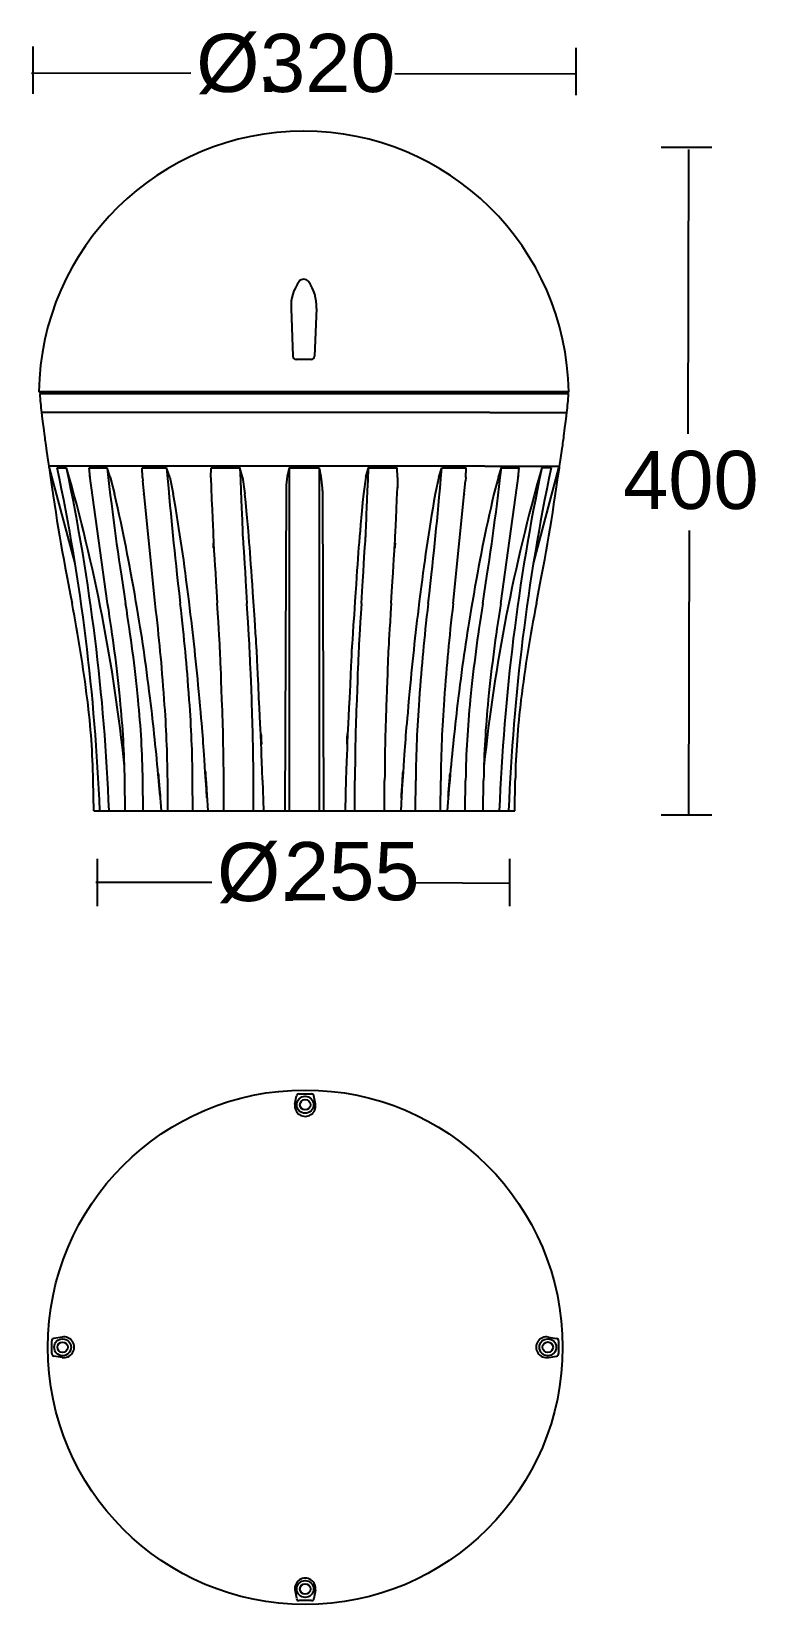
# Model space of a CAD drawing. Extents: x 0 to 128, y 1 to 278.
import ezdxf

# ---------------------------------------------------------------- set-up
doc = ezdxf.new("R2010")
doc.units = 0
doc.layers.add('LIVELLO_1', color=160, linetype='Continuous')
doc.styles.add('STD', font='txt')

# ---------------------------------------------------------------- blocks, each defined once
blk = doc.blocks.new('AI9-BLK1')
at = {"layer": 'LIVELLO_1', "color": 7}
for p, q in [((-63.27, 135.7), (-63.27, 127.34)), ((32.4, 135.47), (32.4, 127.11)), ((-63.49, 130.99), (-35.4, 131.03)), ((0.54, 130.93), (32.31, 130.85)), ((-15.5, 120.77), (-15.54, 120.77)), ((47.48, 117.97), (56.38, 117.97)), ((52.27, 117.54), (52.15, 67.39)), ((-13.27, 89.53), (-13.61, 81.1)), ((-14.19, 80.54), (-16.85, 80.54)), ((-62.03, 74.51), (31.16, 74.51)), ((-62.03, 74.51), (31.16, 74.51)), ((-61.14, 71.15), (-61.71, 71.15)), ((-56.67, 71.15), (-61.14, 71.15)), ((-48.16, 71.15), (-56.67, 71.15)), ((-36.44, 71.15), (-48.16, 71.15)), ((-22.67, 71.15), (-36.44, 71.15)), ((-8.2, 71.15), (-22.67, 71.15)), ((5.57, 71.15), (-8.2, 71.15)), ((17.29, 71.15), (5.57, 71.15)), ((17.29, 71.15), (25.79, 71.15)), ((25.79, 71.15), (30.27, 71.15)), ((30.27, 71.15), (30.84, 71.15)), ((-59.89, 61.69), (-60.44, 61.69)), ((-55.82, 44.55), (-60.32, 61.4)), ((-55.54, 61.69), (-59.89, 61.69)), ((-58.94, 61.41), (-57.3, 61.41)), ((-58.93, 61.4), (-58.93, 61.41)), ((-47.26, 61.69), (-55.54, 61.69)), ((-53.31, 61.41), (-50.18, 61.41)), ((-53.15, 59.7), (-53.31, 61.4)), ((-49.65, 59.75), (-50.18, 61.41)), ((-35.87, 61.69), (-47.26, 61.69)), ((-43.97, 61.41), (-39.67, 61.41)), ((-43.92, 59.7), (-43.97, 61.4)), ((-39.14, 59.75), (-39.67, 61.41)), ((-22.48, 61.69), (-35.87, 61.69)), ((-31.9, 59.7), (-31.83, 61.4)), ((-31.83, 61.41), (-26.78, 61.41)), ((-26.32, 59.75), (-26.78, 61.41)), ((-8.39, 61.69), (-22.48, 61.69)), ((-18.09, 61.41), (-12.78, 61.41)), ((-18.09, 61.41), (-18.09, 0.98)), ((-12.78, 61.41), (-12.77, 0.98)), ((5, 61.69), (-8.39, 61.69)), ((-4.09, 61.4), (0.96, 61.4)), ((1.03, 59.7), (0.96, 61.4)), ((16.39, 61.69), (5, 61.69)), ((8.27, 59.75), (8.8, 61.41)), ((8.8, 61.41), (13.1, 61.41)), ((8.8, 61.4), (13.09, 61.4)), ((13.05, 59.7), (13.09, 61.4)), ((16.39, 61.69), (24.66, 61.69)), ((19.31, 61.4), (22.44, 61.4)), ((22.28, 59.7), (22.44, 61.4)), ((24.66, 61.69), (29.02, 61.69)), ((24.95, 44.55), (29.45, 61.4)), ((26.41, 61.41), (26.41, 61.4)), ((28.07, 61.41), (26.43, 61.41)), ((28.06, 61.41), (28.06, 61.4)), ((29.02, 61.69), (29.57, 61.69)), ((29.45, 61.41), (29.45, 61.4)), ((-49.65, 59.75), (-48.87, 56.87)), ((-43.92, 59.7), (-43.88, 59.13)), ((-39.14, 59.75), (-38.51, 56.87)), ((-31.9, 59.7), (-31.85, 57.91)), ((-26.32, 59.75), (-25.89, 56.87)), ((-4.56, 59.75), (-4.99, 56.87)), ((1.03, 59.7), (0.99, 57.91)), ((8.27, 59.75), (7.64, 56.87)), ((10.81, 37.53), (13, 59.13)), ((13.05, 59.7), (13, 59.13)), ((18.78, 59.75), (18, 56.87)), ((19.19, 37.52), (22.32, 60.04)), ((-43.65, 56.66), (-43.69, 56.87)), ((-18.64, 57.4), (-18.83, 0.98)), ((-12.23, 57.4), (-12.04, 0.98)), ((12.78, 56.66), (12.81, 56.87)), ((52.39, 50.38), (52.26, 0.22)), ((-52.53, 0.98), (-52.62, 6.31)), ((-43.8, 0.98), (-43.88, 6.31)), ((-35.03, 0.98), (-35.09, 6.31)), ((-29.58, 0.98), (-29.61, 6.32)), ((-24.34, 0.98), (-24.37, 6.31)), ((-22.78, 6.39), (-22.59, 0.98)), ((-8.1, 6.55), (-8.23, 1.01)), ((-6.53, 0.98), (-6.5, 6.31)), ((-1.29, 0.98), (-1.26, 6.32)), ((4.16, 0.98), (4.22, 6.31)), ((8.57, 0.98), (8.62, 6.31)), ((12.93, 0.98), (13.01, 6.31)), ((16.1, 0.98), (16.18, 6.31)), ((21.66, 0.98), (21.75, 6.31)), ((-40.92, 4.7), (-40.62, 0.98)), ((-32.67, 4.7), (-32.44, 0.98)), ((1.79, 4.7), (1.57, 0.98)), ((10.05, 4.7), (9.75, 0.98)), ((-52.53, 0.98), (21.66, 0.98)), ((-52.53, 0.98), (21.66, 0.98)), ((56.38, 0.17), (47.48, 0.17)), ((-51.94, -7.48), (-51.94, -15.84)), ((20.75, -7.48), (20.75, -15.84)), ((-52.16, -11.63), (-31.73, -11.59)), ((4.21, -11.69), (20.67, -11.77)), ((-17.06, -50.75), (-16.8, -49.29)), ((-16.38, -48.94), (-14.13, -48.94)), ((-13.45, -50.75), (-13.71, -49.29)), ((-59.91, -94.72), (-59.91, -92.47)), ((-58.1, -91.79), (-59.56, -92.05)), ((27.59, -91.79), (29.04, -92.05)), ((29.4, -92.47), (29.4, -94.72)), ((-58.1, -95.4), (-59.56, -95.14)), ((27.59, -95.4), (29.04, -95.14)), ((-17.06, -136.31), (-16.8, -137.76)), ((-14.13, -138.25), (-16.38, -138.25)), ((-13.45, -136.44), (-13.71, -137.89))]:
    blk.add_line(p, q, dxfattribs=at)
for points in [[(-62.2, 74.81), (31.17, 74.81), (-62.2, 74.81)], [(-4.56, 59.75), (-4.09, 61.41), (0.96, 61.41)], [(18.78, 59.75), (19.31, 61.41), (22.44, 61.41)]]:
    blk.add_lwpolyline(points, dxfattribs=at)
for centre, radius in [((-15.26, -93.6), 45.35), ((-15.26, -50.85), 1.49), ((-15.26, -50.85), 0.922), ((-58, -93.6), 1.49), ((-58, -93.59), 0.92), ((27.49, -93.6), 1.49), ((27.49, -93.59), 0.922), ((-15.26, -136.21), 1.49), ((-15.26, -136.21), 0.92)]:
    blk.add_circle(centre, radius, dxfattribs=at)
for points, knots in [([(31.17, 74.81), (30.77, 100.31), (9.99, 120.77), (-15.52, 120.77), (-41.02, 120.77), (-61.8, 100.31), (-62.2, 74.81)], [0, 0, 0, 0, 1, 1, 1, 2, 2, 2, 2]), ([(-14.69, 94.25), (-14.88, 94.52), (-15.19, 94.68), (-15.52, 94.68), (-15.85, 94.68), (-16.15, 94.52), (-16.34, 94.25)], [0, 0, 0, 0, 1, 1, 1, 2, 2, 2, 2]), ([(-16.34, 94.25), (-17.33, 92.88), (-17.83, 91.22), (-17.76, 89.53), (-17.76, 89.53), (-17.43, 81.1), (-17.43, 81.1)], [0, 0, 0, 0, 1, 1, 1, 2, 2, 2, 2]), ([(-31.83, 61.4), (-31.83, 61.4), (-26.78, 61.4), (-26.78, 61.4), (-25.69, 37.21), (-26.98, 61.67), (-25.52, 37.5)], [0, 0, 0, 0, 1, 1, 1, 2, 2, 2, 2]), ([(-46.97, 0.98), (-46.97, 0.98), (-47.05, 6.31), (-47.05, 6.31), (-47.12, 11.3), (-47.37, 15.6), (-47.87, 20.56), (-48.52, 26.97), (-49.06, 31.15), (-50.07, 37.52), (-50.07, 37.52), (-53.19, 60.04), (-53.19, 60.04)], [0, 0, 0, 0, 1, 1, 1, 2, 2, 2, 3, 3, 3, 4, 4, 4, 4]), ([(-40.09, 20.56), (-40.57, 27.16), (-40.93, 30.96), (-41.69, 37.53), (-41.69, 37.53), (-43.88, 59.13), (-43.88, 59.13)], [0, 0, 0, 0, 1, 1, 1, 2, 2, 2, 2]), ([(-29.61, 6.31), (-29.64, 11.62), (-29.72, 15.27), (-29.92, 20.57), (-30.32, 30.87), (-30.14, 27.27), (-30.76, 37.55)], [0, 0, 0, 0, 1, 1, 1, 2, 2, 2, 2]), ([(-39.44, 0.98), (-39.44, 0.98), (-39.49, 6.31), (-39.49, 6.31), (-39.55, 11.46), (-39.71, 15.43), (-40.09, 20.57)], [0, 0, 0, 0, 1, 1, 1, 2, 2, 2, 2]), ([(-17.06, -50.75), (-17.18, -51.47), (-16.87, -52.2), (-16.26, -52.59), (-15.65, -53), (-14.86, -53), (-14.25, -52.59), (-13.64, -52.2), (-13.32, -51.47), (-13.45, -50.75)], [0, 0, 0, 0, 1, 1, 1, 2, 2, 2, 3, 3, 3, 3]), ([(-58.1, -95.4), (-57.38, -95.52), (-56.66, -95.21), (-56.25, -94.6), (-55.85, -93.99), (-55.85, -93.2), (-56.25, -92.59), (-56.66, -91.98), (-57.38, -91.67), (-58.1, -91.79)], [0, 0, 0, 0, 1, 1, 1, 2, 2, 2, 3, 3, 3, 3]), ([(27.59, -91.79), (26.87, -91.67), (26.14, -91.98), (25.74, -92.59), (25.34, -93.2), (25.34, -93.99), (25.74, -94.6), (26.14, -95.21), (26.87, -95.52), (27.59, -95.4)], [0, 0, 0, 0, 1, 1, 1, 2, 2, 2, 3, 3, 3, 3]), ([(-13.45, -136.44), (-13.32, -135.72), (-13.64, -134.99), (-14.25, -134.59), (-14.86, -134.19), (-15.65, -134.19), (-16.26, -134.59), (-16.87, -134.99), (-17.18, -135.72), (-17.06, -136.44)], [0, 0, 0, 0, 1, 1, 1, 2, 2, 2, 3, 3, 3, 3])]:
    blk.add_open_spline(points, degree=3, knots=knots, dxfattribs=at)
for points in [[(-13.27, 89.53), (-13.2, 91.22), (-13.7, 92.88), (-14.69, 94.25)], [(-17.43, 81.1), (-17.42, 80.79), (-17.16, 80.54), (-16.85, 80.54)], [(-14.19, 80.54), (-13.88, 80.54), (-13.62, 80.79), (-13.61, 81.1)], [(-62.03, 74.51), (-61.95, 73.29), (-61.86, 72.37), (-61.71, 71.15)], [(30.84, 71.15), (30.99, 72.37), (31.08, 73.29), (31.16, 74.51)], [(-61.71, 71.15), (-60.93, 64.93), (-61.34, 67.91), (-60.44, 61.69)], [(29.57, 61.69), (30.47, 67.91), (30.07, 64.93), (30.84, 71.15)], [(-60.44, 61.69), (-60.41, 61.49), (-60.43, 61.61), (-60.4, 61.41)], [(-60.4, 61.4), (-59.04, 52.04), (-58.15, 46.77), (-56.34, 37.49)], [(-60.32, 61.4), (-60.32, 61.41), (-60.32, 61.4), (-60.32, 61.41)], [(-51.45, 0.98), (-52.27, 21.47), (-54.73, 41.34), (-58.94, 61.41)], [(-47.11, 8.86), (-48.96, 26.66), (-52.37, 44.21), (-57.3, 61.41)], [(-49.81, 0.97), (-50.63, 21.46), (-53.09, 41.33), (-57.3, 61.4)], [(-57.28, 61.4), (-57.28, 61.41), (-57.28, 61.41), (-57.28, 61.41)], [(-50.18, 61.4), (-49.11, 52.27), (-48.33, 46.59), (-46.9, 37.51)], [(-39.67, 61.4), (-38.8, 51.21), (-38.44, 47.66), (-37.28, 37.5)], [(-31.85, 57.93), (-30.75, 34.4), (-32.18, 61.06), (-30.76, 37.54)], [(-18.09, 61.41), (-18.46, 60.08), (-18.64, 58.73), (-18.64, 57.35)], [(-12.23, 57.35), (-12.23, 58.73), (-12.41, 60.08), (-12.78, 61.41)], [(-5.35, 37.5), (-3.89, 61.67), (-5.18, 37.21), (-4.09, 61.4)], [(-0.11, 37.54), (1.31, 61.06), (-0.12, 34.4), (0.99, 57.93)], [(6.41, 37.5), (7.57, 47.66), (7.93, 51.21), (8.8, 61.4)], [(16.03, 37.51), (17.46, 46.59), (18.24, 52.27), (19.31, 61.4)], [(26.43, 61.41), (21.5, 44.21), (18.09, 26.66), (16.24, 8.86)], [(26.43, 61.4), (22.22, 41.33), (19.76, 21.46), (18.94, 0.97)], [(28.07, 61.41), (23.87, 41.34), (21.4, 21.47), (20.58, 0.98)], [(25.47, 37.49), (27.28, 46.77), (28.17, 52.04), (29.53, 61.4)], [(29.53, 61.41), (29.56, 61.61), (29.54, 61.49), (29.57, 61.69)], [(-45.08, 37.86), (-46.29, 44.95), (-47.26, 49.85), (-48.87, 56.87)], [(-35.72, 37.86), (-36.61, 45.07), (-37.29, 49.7), (-38.51, 56.86)], [(-24.37, 37.86), (-24.95, 46.72), (-25.05, 48.02), (-25.88, 56.86)], [(-4.99, 56.86), (-5.82, 48.02), (-5.92, 46.72), (-6.5, 37.86)], [(7.64, 56.87), (6.42, 49.7), (5.74, 45.07), (4.84, 37.86)], [(18, 56.87), (16.39, 49.85), (15.41, 44.95), (14.21, 37.86)], [(-53.63, 20.53), (-54.35, 26.29), (-55.23, 31.8), (-56.34, 37.49)], [(-44.7, 20.55), (-45.35, 26.96), (-45.89, 31.14), (-46.9, 37.5)], [(-42.58, 20.83), (-43.4, 27.45), (-43.96, 31.28), (-45.08, 37.86)], [(-35.68, 20.54), (-36.16, 27.13), (-36.52, 30.94), (-37.28, 37.51)], [(-33.89, 20.83), (-34.46, 27.09), (-34.94, 31.61), (-35.72, 37.86)], [(-24.68, 20.56), (-25.08, 30.84), (-24.9, 27.23), (-25.52, 37.5)], [(-23.4, 20.82), (-24.08, 34.89), (-23.45, 23.81), (-24.37, 37.86)], [(-6.5, 37.86), (-7.42, 23.81), (-6.79, 34.89), (-7.47, 20.82)], [(-5.35, 37.5), (-5.97, 27.23), (-5.79, 30.84), (-6.19, 20.56)], [(-0.11, 37.55), (-0.73, 27.27), (-0.55, 30.87), (-0.95, 20.57)], [(4.84, 37.86), (4.07, 31.61), (3.59, 27.09), (3.03, 20.83)], [(6.41, 37.51), (5.65, 30.94), (5.29, 27.13), (4.81, 20.54)], [(10.81, 37.53), (10.06, 30.96), (9.7, 27.16), (9.22, 20.56)], [(14.21, 37.86), (13.09, 31.28), (12.53, 27.45), (11.71, 20.83)], [(16.03, 37.5), (15.02, 31.14), (14.48, 26.96), (13.83, 20.55)], [(19.19, 37.52), (18.19, 31.15), (17.65, 26.97), (17, 20.56)], [(25.47, 37.49), (24.36, 31.8), (23.48, 26.29), (22.76, 20.54)], [(-22.78, 6.39), (-23.52, 26.17), (-22.45, 1.05), (-23.4, 20.83)], [(-7.47, 20.83), (-8.43, 1.05), (-7.35, 26.17), (-8.09, 6.39)], [(-52.62, 6.31), (-52.71, 11.12), (-53.03, 15.76), (-53.63, 20.53)], [(-43.88, 6.31), (-43.95, 11.3), (-44.2, 15.59), (-44.7, 20.55)], [(-41.07, 6.39), (-41.5, 11.37), (-41.97, 15.87), (-42.58, 20.83)], [(-35.09, 6.31), (-35.14, 11.45), (-35.31, 15.42), (-35.68, 20.55)], [(-32.77, 6.39), (-33.27, 14.07), (-33.2, 13.16), (-33.89, 20.82)], [(-24.37, 6.31), (-24.4, 11.61), (-24.48, 15.25), (-24.68, 20.54)], [(-6.19, 20.54), (-6.39, 15.25), (-6.47, 11.61), (-6.5, 6.31)], [(-0.95, 20.57), (-1.15, 15.27), (-1.23, 11.62), (-1.26, 6.31)], [(3.03, 20.82), (2.33, 13.16), (2.4, 14.07), (1.9, 6.39)], [(4.81, 20.55), (4.43, 15.42), (4.27, 11.45), (4.22, 6.31)], [(9.22, 20.57), (8.84, 15.43), (8.68, 11.46), (8.62, 6.31)], [(11.71, 20.83), (11.1, 15.87), (10.63, 11.37), (10.2, 6.39)], [(13.83, 20.55), (13.33, 15.59), (13.08, 11.3), (13.01, 6.31)], [(17, 20.56), (16.5, 15.6), (16.25, 11.3), (16.18, 6.31)], [(22.76, 20.53), (22.16, 15.76), (21.84, 11.12), (21.75, 6.31)], [(-32.67, 4.69), (-33.31, 15.13), (-32.09, -4.04), (-32.77, 6.39)], [(1.9, 6.39), (1.22, -4.04), (2.44, 15.13), (1.79, 4.69)], [(-40.92, 4.7), (-41.67, 13.77), (-40.28, -2.68), (-41.07, 6.39)], [(10.2, 6.39), (9.41, -2.68), (10.79, 13.77), (10.05, 4.7)], [(-16.38, -48.94), (-16.59, -48.94), (-16.77, -49.09), (-16.8, -49.29)], [(-13.71, -49.29), (-13.74, -49.09), (-13.92, -48.94), (-14.13, -48.94)], [(-59.56, -92.05), (-59.76, -92.08), (-59.91, -92.26), (-59.91, -92.47)], [(29.4, -92.47), (29.4, -92.26), (29.25, -92.08), (29.04, -92.05)], [(-59.91, -94.72), (-59.91, -94.93), (-59.76, -95.11), (-59.56, -95.14)], [(29.04, -95.14), (29.25, -95.11), (29.4, -94.93), (29.4, -94.72)], [(-16.8, -137.89), (-16.77, -138.1), (-16.59, -138.25), (-16.38, -138.25)], [(-14.13, -138.25), (-13.92, -138.25), (-13.74, -138.1), (-13.71, -137.89)]]:
    blk.add_open_spline(points, degree=3, dxfattribs=at)
at = {"layer": 'LIVELLO_1', "color": 7, "char_height": 10.2554, "attachment_point": 1, "style": 'STD'}
for s, insert in [('\\fArial|b0|i0;\\H10.2554;\\C7;Ø', (-34.46, 137.93)), ('\\fArial|b0|i0;\\H10.2554;\\C7;320', (-23.22, 137.92)), ('\\fArial|b0|i0;\\H10.2554;\\C7;.', (-23.74, 137.93)), ('\\fArial|b0|i0;\\H10.2554;\\C7;400', (40.75, 64.42)), ('\\fArial|b0|i0;\\H10.2554;\\C7;Ø', (-30.79, -4.69)), ('\\fArial|b0|i0;\\H10.2554;\\C7;255', (-19.01, -4.54)), ('\\fArial|b0|i0;\\H10.2554;\\C7;.', (-20.07, -4.69))]:
    blk.add_mtext(s, dxfattribs=dict(at, insert=insert))

msp = doc.modelspace()

# ---------------------------------------------------------------- block references
at = {"layer": 'LIVELLO_1', "color": 7}
msp.add_blockref('AI9-BLK1', (63.743741, 139.50096), dxfattribs=at)

doc.saveas('drawing.dxf')
